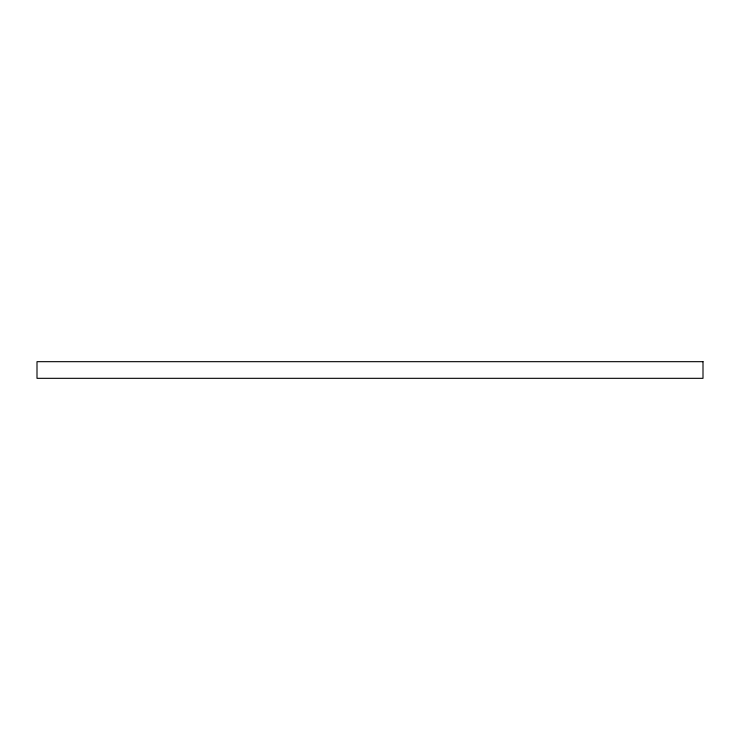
<?xml version="1.0" encoding="UTF-8"?>
<svg xmlns="http://www.w3.org/2000/svg" width="740" height="740" viewBox="0 0 740 740"><rect width="100%" height="100%" fill="white"/><g stroke="black" fill="none" stroke-linecap="round" stroke-linejoin="round"><path stroke-width="1.11" d="M703 361.675L37 361.675L37 378.325L703 378.325L703 361.675"/></g></svg>
